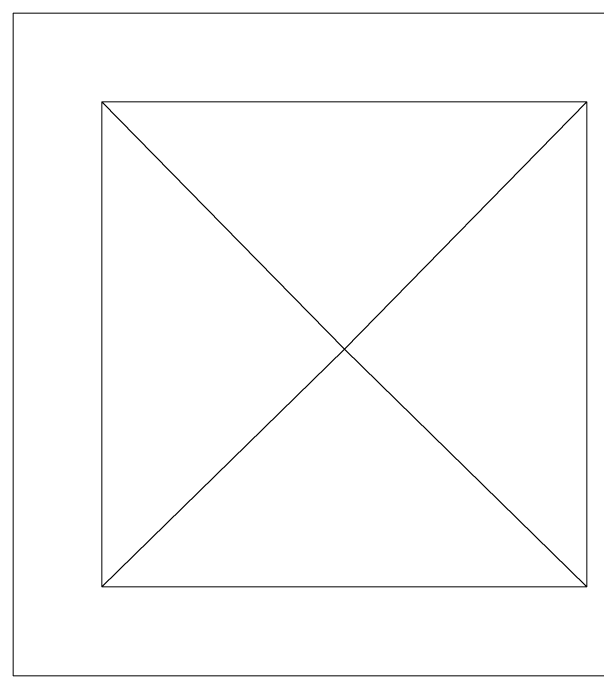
# Model space of a CAD drawing. Header units: millimetres. Extents: x 4021 to 183614, y -11746 to 71065.
# Drawn here: x 84589 to 85825, y 14924 to 16324 of the extents above; entities that cross this region are included whole.
import ezdxf

# ---------------------------------------------------------------- set-up
doc = ezdxf.new("R2010")
doc.units = ezdxf.units.MM
doc.layers.add('A-FLOR', color=192, linetype='Continuous', lineweight=9)

msp = doc.modelspace()

# ---------------------------------------------------------------- linework, layer by layer
at = {"layer": 'A-FLOR'}
for p, q in [((85989.3, 16324.2), (84589.3, 16324.2)), ((84589.3, 16324.2), (84589.3, 14924.2)), ((84776.8, 15111.7), (84776.8, 16136.7)), ((84776.8, 16136.7), (85801.8, 16136.7)), ((85801.8, 16136.7), (85801.8, 15111.7)), ((85801.8, 15111.7), (84776.8, 15111.7)), ((84589.3, 14924.2), (85989.3, 14924.2))]:
    msp.add_line(p, q, dxfattribs=at)
at = {"layer": 'A-FLOR', "lineweight": 15}
for p, q in [((85289.5, 15614.4), (84776.8, 16136.7)), ((85801.8, 16136.7), (85289.5, 15614.4)), ((84776.8, 15111.7), (85289.5, 15614.4)), ((85289.5, 15614.4), (85801.8, 15111.7))]:
    msp.add_line(p, q, dxfattribs=at)

doc.saveas('drawing.dxf')
